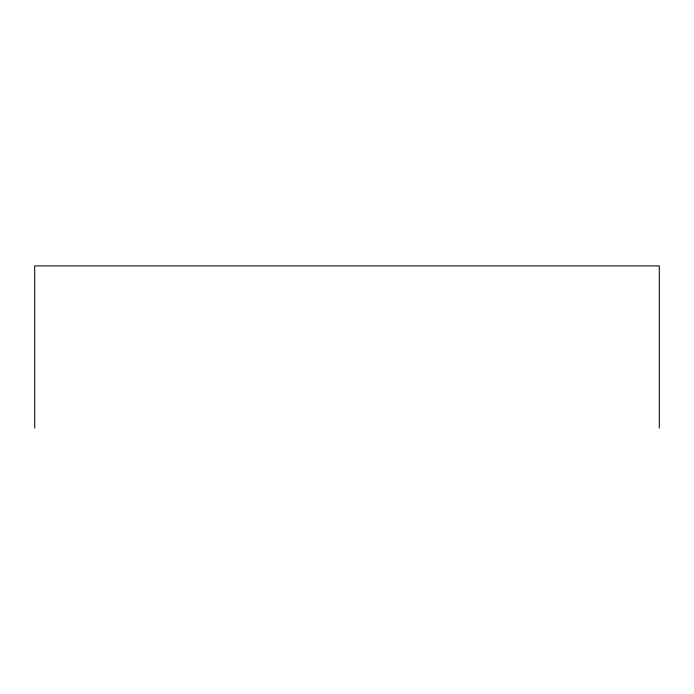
<?xml version="1.0" encoding="UTF-8"?>
<svg xmlns="http://www.w3.org/2000/svg" width="694" height="694" viewBox="0 0 694 694"><rect width="100%" height="100%" fill="white"/><g stroke="black" fill="none" stroke-linecap="round" stroke-linejoin="round"><path stroke-width="1.04" d="M659.3 428.103L659.3 265.897L34.7 265.897L34.7 428.103"/></g></svg>
